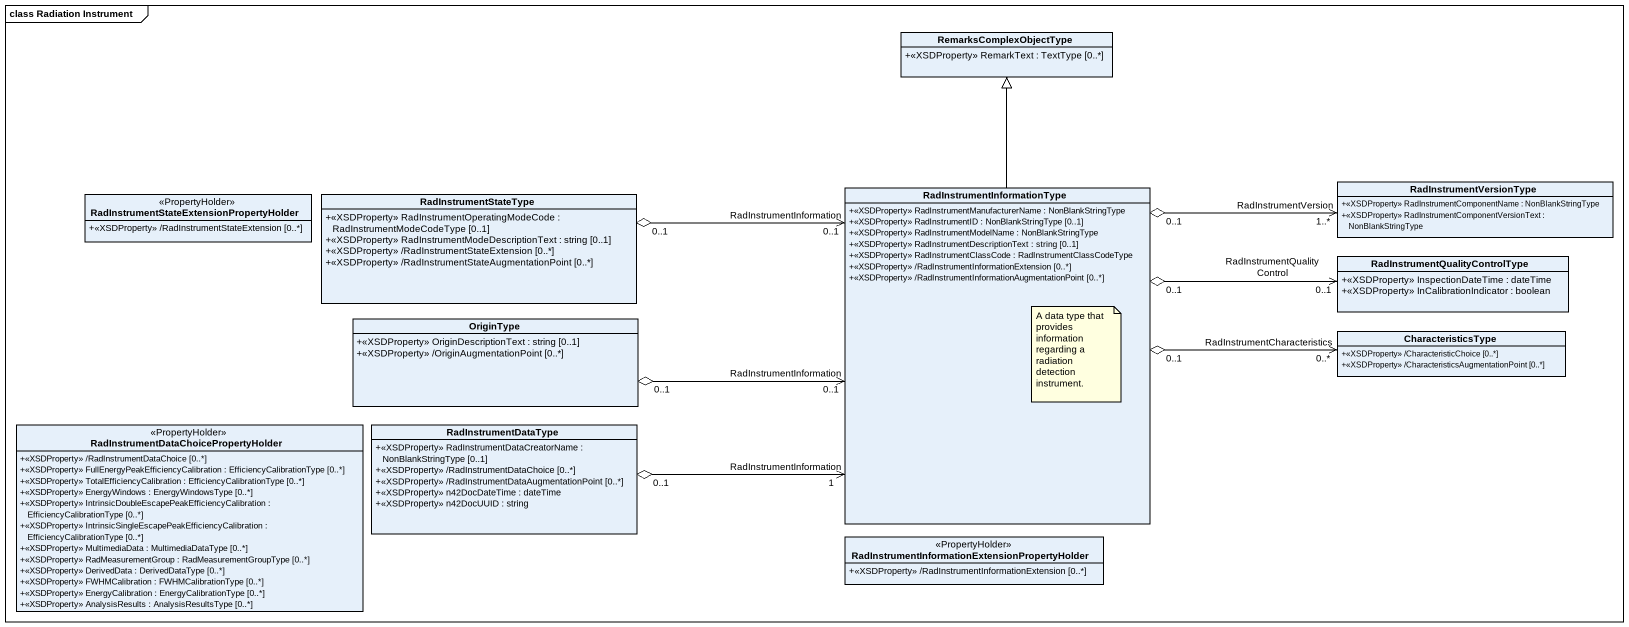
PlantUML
@startuml
mainframe class Radiation Instrument
hide circle
hide empty members
skinparam classAttributeIconSize 0
class RemarksComplexObjectType {
  +<<XSDProperty>> RemarkText : TextType [0..*]
}
class "RadInstrumentStateExtensionPropertyHolder" as RadInstrumentStateExtensionP <<PropertyHolder>> {
  +<<XSDProperty>> /RadInstrumentStateExtension [0..*]
}
class RadInstrumentStateType {
  +<<XSDProperty>> RadInstrumentOperatingModeCode : RadInstrumentModeCodeType [0..1]
  +<<XSDProperty>> RadInstrumentModeDescriptionText : string [0..1]
  +<<XSDProperty>> /RadInstrumentStateExtension [0..*]
  +<<XSDProperty>> /RadInstrumentStateAugmentationPoint [0..*]
}
class RadInstrumentInformationType {
  +<<XSDProperty>> RadInstrumentManufacturerName : NonBlankStringType
  +<<XSDProperty>> RadInstrumentID : NonBlankStringType [0..1]
  +<<XSDProperty>> RadInstrumentModelName : NonBlankStringType
  +<<XSDProperty>> RadInstrumentDescriptionText : string [0..1]
  +<<XSDProperty>> RadInstrumentClassCode : RadInstrumentClassCodeType
  +<<XSDProperty>> /RadInstrumentInformationExtension [0..*]
  +<<XSDProperty>> /RadInstrumentInformationAugmentationPoint [0..*]
}
class RadInstrumentVersionType {
  +<<XSDProperty>> RadInstrumentComponentName : NonBlankStringType
  +<<XSDProperty>> RadInstrumentComponentVersionText : NonBlankStringType
}
class "RadInstrumentQualityControlType" as RadInstrumentQualityControlT {
  +<<XSDProperty>> InspectionDateTime : dateTime
  +<<XSDProperty>> InCalibrationIndicator : boolean
}
class OriginType {
  +<<XSDProperty>> OriginDescriptionText : string [0..1]
  +<<XSDProperty>> /OriginAugmentationPoint [0..*]
}
class CharacteristicsType {
  +<<XSDProperty>> /CharacteristicChoice [0..*]
  +<<XSDProperty>> /CharacteristicsAugmentationPoint [0..*]
}
class "RadInstrumentDataChoicePropertyHolder" as RadInstrumentDataChoicePrope <<PropertyHolder>> {
  +<<XSDProperty>> /RadInstrumentDataChoice [0..*]
  +<<XSDProperty>> FullEnergyPeakEfficiencyCalibration : EfficiencyCalibrationType [0..*]
  +<<XSDProperty>> TotalEfficiencyCalibration : EfficiencyCalibrationType [0..*]
  +<<XSDProperty>> EnergyWindows : EnergyWindowsType [0..*]
  +<<XSDProperty>> IntrinsicDoubleEscapePeakEfficiencyCalibration : EfficiencyCalibrationType [0..*]
  +<<XSDProperty>> IntrinsicSingleEscapePeakEfficiencyCalibration : EfficiencyCalibrationType [0..*]
  +<<XSDProperty>> MultimediaData : MultimediaDataType [0..*]
  +<<XSDProperty>> RadMeasurementGroup : RadMeasurementGroupType [0..*]
  +<<XSDProperty>> DerivedData : DerivedDataType [0..*]
  +<<XSDProperty>> FWHMCalibration : FWHMCalibrationType [0..*]
  +<<XSDProperty>> EnergyCalibration : EnergyCalibrationType [0..*]
  +<<XSDProperty>> AnalysisResults : AnalysisResultsType [0..*]
}
class RadInstrumentDataType {
  +<<XSDProperty>> RadInstrumentDataCreatorName : NonBlankStringType [0..1]
  +<<XSDProperty>> /RadInstrumentDataChoice [0..*]
  +<<XSDProperty>> /RadInstrumentDataAugmentationPoint [0..*]
  +<<XSDProperty>> n42DocDateTime : dateTime
  +<<XSDProperty>> n42DocUUID : string
}
class "RadInstrumentInformationExtensionPropertyHolder" as RadInstrumentInformationExte <<PropertyHolder>> {
  +<<XSDProperty>> /RadInstrumentInformationExtension [0..*]
}
RadInstrumentStateType "0..1" o-right-> "RadInstrumentInformation\n0..1" RadInstrumentInformationType
RadInstrumentInformationType -up-|> RemarksComplexObjectType
RadInstrumentInformationType "0..1" o-right-> "RadInstrumentVersion\n1..*" RadInstrumentVersionType
RadInstrumentInformationType "0..1" o-right-> "RadInstrumentQualityControl\n0..1" RadInstrumentQualityControlT
RadInstrumentInformationType "0..1" o-right-> "RadInstrumentCharacteristics\n0..*" CharacteristicsType
OriginType "0..1" o-right-> "RadInstrumentInformation\n0..1" RadInstrumentInformationType
RadInstrumentDataType "0..1" o-right-> "RadInstrumentInformation\n1" RadInstrumentInformationType
note right of RadInstrumentInformationType : A data type that provides information regarding a radiation detection instrument.
@enduml
